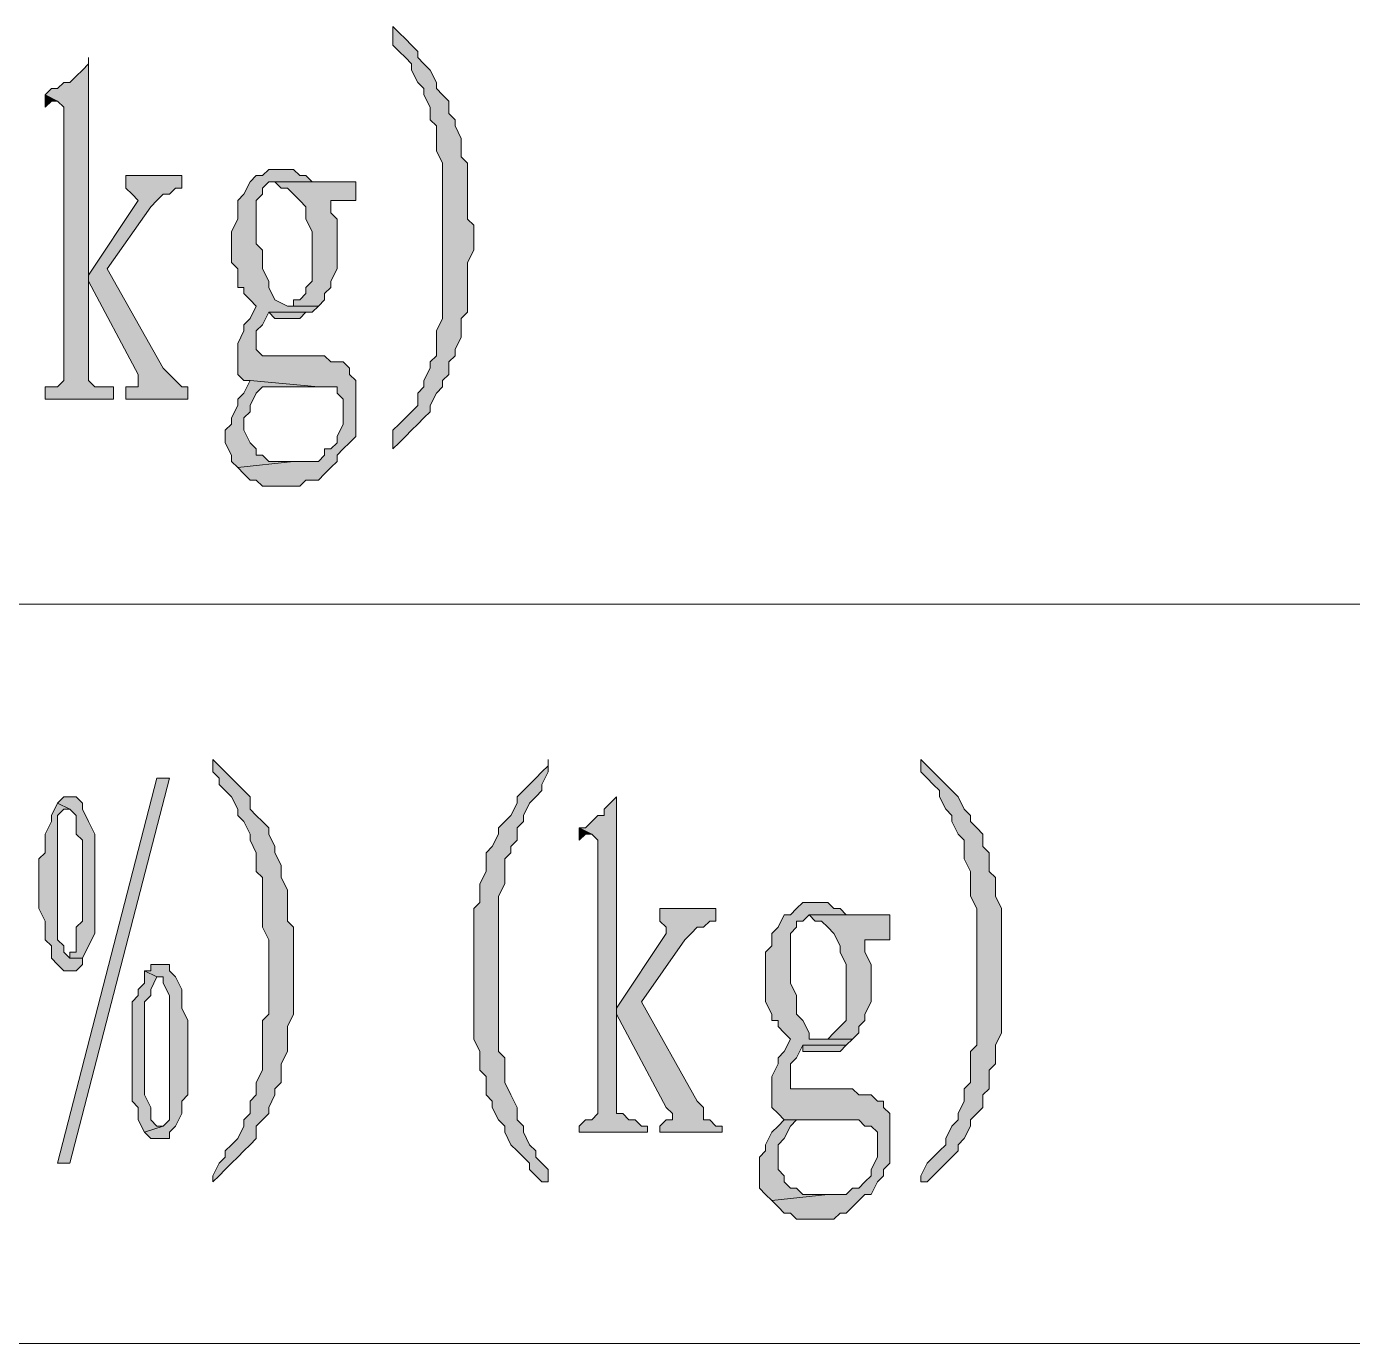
# Model space of a CAD drawing. Header units: millimetres. Extents: x 24 to 410, y 10 to 282.
# Drawn here: x 331.09 to 340.13, y 79.5 to 88.48 of the extents above; entities that cross this region are included whole.
import ezdxf

# ---------------------------------------------------------------- set-up
doc = ezdxf.new("R2010")
doc.units = ezdxf.units.MM

msp = doc.modelspace()

# ---------------------------------------------------------------- hatches: boundary and pattern name
h = msp.add_hatch(color=7)
h.dxf.hatch_style = 2
h.paths.add_polyline_path([(333.586667, 88.476667), (333.586667, 88.349667), (333.629, 88.307333), (333.671333, 88.265), (333.713667, 88.222667), (333.713667, 88.180333), (333.756, 88.095667), (333.798333, 88.053333), (333.798333, 88.011), (333.840667, 87.926333), (333.840667, 87.841667), (333.883, 87.799333), (333.883, 87.63), (333.925333, 87.545333), (333.925333, 86.995), (333.925333, 86.910333), (333.925333, 86.487), (333.883, 86.402333), (333.883, 86.233), (333.840667, 86.190667), (333.840667, 86.148333), (333.798333, 86.063667), (333.798333, 86.021333), (333.756, 85.979), (333.756, 85.894333), (333.713667, 85.852), (333.671333, 85.809667), (333.629, 85.767333), (333.586667, 85.725), (333.586667, 85.598), (333.629, 85.640333), (333.671333, 85.682667), (333.713667, 85.725), (333.756, 85.767333), (333.798333, 85.809667), (333.840667, 85.852), (333.840667, 85.894333), (333.883, 85.979), (333.925333, 86.021333), (333.925333, 86.063667), (333.967667, 86.106), (333.967667, 86.190667), (334.01, 86.233), (334.01, 86.275333), (334.052333, 86.36), (334.052333, 86.487), (334.094667, 86.529333), (334.094667, 86.868), (334.137, 86.952667), (334.137, 87.122), (334.094667, 87.164333), (334.094667, 87.545333), (334.052333, 87.587667), (334.052333, 87.714667), (334.01, 87.799333), (334.01, 87.841667), (333.967667, 87.884), (333.967667, 87.968667), (333.925333, 88.011), (333.883, 88.053333), (333.883, 88.095667), (333.840667, 88.180333), (333.798333, 88.222667), (333.756, 88.265), (333.756, 88.307333), (333.713667, 88.349667), (333.671333, 88.392), (333.629, 88.434333)])
h = msp.add_hatch(color=7)
h.dxf.hatch_style = 2
h.paths.add_polyline_path([(331.512333, 88.265), (331.512333, 88.222667), (331.47, 88.180333), (331.427667, 88.138), (331.385333, 88.095667), (331.343, 88.095667), (331.300667, 88.053333), (331.258333, 88.053333), (331.216, 88.011), (331.300667, 87.968667), (331.343, 87.926333), (331.343, 86.063667), (331.300667, 86.021333), (331.216, 86.021333), (331.216, 85.936667), (331.681667, 85.936667), (331.681667, 86.021333), (331.554667, 86.021333), (331.512333, 86.063667)])
h = msp.add_hatch(color=7)
h.dxf.hatch_style = 2
h.paths.add_polyline_path([(331.216, 88.011), (331.216, 87.926333), (331.258333, 87.968667), (331.300667, 87.968667)])
h = msp.add_hatch(color=7)
h.dxf.hatch_style = 2
h.paths.add_polyline_path([(332.867, 87.503), (332.74, 87.503), (332.697667, 87.460667), (332.655333, 87.460667), (332.613, 87.418333), (332.570667, 87.333667), (332.528333, 87.291333), (332.528333, 87.164333), (332.486, 87.079667), (332.486, 86.868), (332.528333, 86.825667), (332.528333, 86.698667), (332.570667, 86.698667), (332.570667, 86.656333), (332.613, 86.614), (332.655333, 86.571667), (332.613, 86.487), (332.570667, 86.444667), (332.570667, 86.402333), (332.528333, 86.317667), (332.528333, 86.106), (332.570667, 86.063667), (332.613, 86.063667), (333.078667, 86.021333), (333.205667, 86.021333), (333.205667, 85.979), (333.248, 85.936667), (333.248, 85.767333), (333.205667, 85.682667), (333.205667, 85.640333), (333.163333, 85.598), (333.121, 85.598), (333.121, 85.555667), (333.078667, 85.513333), (332.909333, 85.513333), (332.528333, 85.471), (332.570667, 85.428667), (332.613, 85.386333), (332.655333, 85.386333), (332.697667, 85.344), (332.951667, 85.344), (332.994, 85.386333), (333.078667, 85.386333), (333.121, 85.428667), (333.163333, 85.471), (333.205667, 85.513333), (333.205667, 85.555667), (333.248, 85.598), (333.290333, 85.640333), (333.332667, 85.682667), (333.332667, 86.063667), (333.290333, 86.106), (333.290333, 86.148333), (333.248, 86.190667), (333.163333, 86.190667), (333.121, 86.233), (332.697667, 86.233), (332.655333, 86.275333), (332.655333, 86.402333), (332.697667, 86.444667), (332.74, 86.529333), (333.036333, 86.529333), (333.078667, 86.571667), (332.867, 86.571667), (332.782333, 86.614), (332.74, 86.698667), (332.74, 86.741), (332.697667, 86.825667), (332.697667, 86.952667), (332.655333, 86.995), (332.655333, 87.291333), (332.697667, 87.333667), (332.697667, 87.376), (332.74, 87.418333), (333.332667, 87.418333), (333.036333, 87.418333), (332.994, 87.460667), (332.951667, 87.460667), (332.909333, 87.503)])
h = msp.add_hatch(color=7)
h.dxf.hatch_style = 2
h.paths.add_polyline_path([(332.147333, 87.460667), (331.766333, 87.460667), (331.766333, 87.376), (331.808667, 87.333667), (331.851, 87.291333), (331.512333, 86.783333), (331.512333, 86.741), (331.851, 86.106), (331.851, 86.021333), (331.808667, 86.021333), (331.766333, 86.021333), (331.766333, 85.936667), (332.189667, 85.936667), (332.189667, 86.021333), (332.147333, 86.021333), (332.105, 86.063667), (332.062667, 86.106), (332.020333, 86.148333), (331.639333, 86.825667), (331.935667, 87.249), (331.978, 87.291333), (332.020333, 87.333667), (332.062667, 87.333667), (332.105, 87.376), (332.147333, 87.376)])
h = msp.add_hatch(color=7)
h.dxf.hatch_style = 2
h.paths.add_polyline_path([(333.332667, 87.418333), (332.782333, 87.418333), (332.824667, 87.376), (332.867, 87.376), (332.909333, 87.333667), (332.951667, 87.291333), (332.994, 87.249), (332.994, 87.164333), (333.036333, 87.079667), (333.036333, 86.741), (332.994, 86.698667), (332.994, 86.656333), (332.951667, 86.614), (332.909333, 86.614), (332.909333, 86.571667), (332.867, 86.571667), (333.078667, 86.571667), (333.121, 86.614), (333.121, 86.656333), (333.163333, 86.698667), (333.163333, 86.741), (333.205667, 86.825667), (333.205667, 87.164333), (333.163333, 87.206667), (333.163333, 87.291333), (333.332667, 87.291333)])
h = msp.add_hatch(color=7)
h.dxf.hatch_style = 2
h.paths.add_polyline_path([(333.036333, 86.529333), (332.74, 86.529333), (332.782333, 86.487), (332.951667, 86.487), (332.994, 86.529333)])
h = msp.add_hatch(color=7)
h.dxf.hatch_style = 2
h.paths.add_polyline_path([(332.613, 86.063667), (332.570667, 85.979), (332.528333, 85.936667), (332.528333, 85.894333), (332.486, 85.809667), (332.486, 85.767333), (332.443667, 85.725), (332.443667, 85.640333), (332.486, 85.555667), (332.486, 85.513333), (332.528333, 85.471), (332.909333, 85.513333), (332.74, 85.513333), (332.697667, 85.555667), (332.655333, 85.555667), (332.655333, 85.598), (332.613, 85.640333), (332.570667, 85.725), (332.570667, 85.809667), (332.613, 85.852), (332.613, 85.894333), (332.655333, 85.979), (332.697667, 86.021333), (333.078667, 86.021333)])
h = msp.add_hatch(color=7)
h.dxf.hatch_style = 2
h.paths.add_polyline_path([(332.359, 83.481333), (332.359, 83.396667), (332.401333, 83.354333), (332.401333, 83.312), (332.443667, 83.269667), (332.486, 83.227333), (332.528333, 83.142667), (332.528333, 83.100333), (332.570667, 83.058), (332.613, 82.973333), (332.613, 82.931), (332.655333, 82.846333), (332.655333, 82.719333), (332.697667, 82.677), (332.697667, 82.338333), (332.74, 82.253667), (332.74, 81.999667), (332.74, 81.915), (332.74, 81.745667), (332.697667, 81.703333), (332.697667, 81.364667), (332.655333, 81.28), (332.655333, 81.195333), (332.613, 81.153), (332.613, 81.068333), (332.570667, 81.026), (332.570667, 80.983667), (332.528333, 80.899), (332.486, 80.856667), (332.443667, 80.814333), (332.443667, 80.772), (332.401333, 80.729667), (332.359, 80.645), (332.359, 80.602667), (332.401333, 80.645), (332.443667, 80.687333), (332.486, 80.729667), (332.528333, 80.772), (332.570667, 80.814333), (332.613, 80.856667), (332.655333, 80.899), (332.655333, 80.983667), (332.697667, 81.026), (332.74, 81.068333), (332.74, 81.110667), (332.782333, 81.195333), (332.782333, 81.237667), (332.824667, 81.28), (332.824667, 81.407), (332.867, 81.491667), (332.867, 81.661), (332.909333, 81.745667), (332.909333, 82.338333), (332.867, 82.380667), (332.867, 82.592333), (332.824667, 82.677), (332.824667, 82.761667), (332.782333, 82.846333), (332.782333, 82.888667), (332.74, 82.973333), (332.74, 83.015667), (332.697667, 83.058), (332.655333, 83.100333), (332.613, 83.142667), (332.613, 83.227333), (332.570667, 83.269667), (332.528333, 83.312), (332.486, 83.354333), (332.443667, 83.396667), (332.401333, 83.439)])
h = msp.add_hatch(color=7)
h.dxf.hatch_style = 2
h.paths.add_polyline_path([(334.645, 83.481333), (334.645, 83.439), (334.602667, 83.396667), (334.560333, 83.354333), (334.518, 83.312), (334.475667, 83.269667), (334.433333, 83.227333), (334.433333, 83.185), (334.391, 83.100333), (334.348667, 83.058), (334.306333, 83.015667), (334.306333, 82.973333), (334.264, 82.888667), (334.221667, 82.846333), (334.221667, 82.719333), (334.179333, 82.634667), (334.179333, 82.507667), (334.137, 82.465333), (334.137, 82.126667), (334.137, 82.042), (334.137, 81.576333), (334.179333, 81.491667), (334.179333, 81.364667), (334.221667, 81.322333), (334.221667, 81.195333), (334.264, 81.153), (334.264, 81.110667), (334.306333, 81.026), (334.348667, 80.983667), (334.348667, 80.941333), (334.391, 80.856667), (334.433333, 80.814333), (334.475667, 80.772), (334.518, 80.729667), (334.518, 80.687333), (334.560333, 80.645), (334.602667, 80.602667), (334.645, 80.602667), (334.645, 80.645), (334.645, 80.687333), (334.602667, 80.729667), (334.560333, 80.772), (334.560333, 80.814333), (334.518, 80.856667), (334.475667, 80.941333), (334.475667, 80.983667), (334.433333, 81.026), (334.433333, 81.110667), (334.391, 81.195333), (334.348667, 81.28), (334.348667, 81.449333), (334.306333, 81.491667), (334.306333, 82.55), (334.348667, 82.634667), (334.348667, 82.804), (334.391, 82.846333), (334.391, 82.888667), (334.433333, 82.931), (334.433333, 83.015667), (334.475667, 83.058), (334.475667, 83.100333), (334.518, 83.185), (334.560333, 83.227333), (334.602667, 83.269667), (334.602667, 83.312), (334.645, 83.396667)])
h = msp.add_hatch(color=7)
h.dxf.hatch_style = 2
h.paths.add_polyline_path([(337.185, 83.481333), (337.185, 83.396667), (337.227333, 83.354333), (337.269667, 83.312), (337.312, 83.269667), (337.312, 83.227333), (337.354333, 83.142667), (337.396667, 83.100333), (337.396667, 83.058), (337.439, 82.973333), (337.481333, 82.931), (337.481333, 82.804), (337.523667, 82.719333), (337.523667, 82.55), (337.566, 82.465333), (337.566, 81.999667), (337.566, 81.915), (337.566, 81.534), (337.523667, 81.491667), (337.523667, 81.28), (337.481333, 81.237667), (337.481333, 81.153), (337.439, 81.068333), (337.439, 81.026), (337.396667, 80.983667), (337.354333, 80.899), (337.354333, 80.856667), (337.312, 80.814333), (337.269667, 80.772), (337.227333, 80.729667), (337.185, 80.645), (337.185, 80.602667), (337.227333, 80.602667), (337.269667, 80.645), (337.312, 80.687333), (337.354333, 80.729667), (337.396667, 80.772), (337.439, 80.814333), (337.439, 80.856667), (337.481333, 80.899), (337.523667, 80.983667), (337.523667, 81.026), (337.566, 81.068333), (337.608333, 81.110667), (337.608333, 81.195333), (337.650667, 81.237667), (337.650667, 81.364667), (337.693, 81.407), (337.693, 81.534), (337.735333, 81.618667), (337.735333, 82.465333), (337.693, 82.55), (337.693, 82.677), (337.650667, 82.719333), (337.650667, 82.846333), (337.608333, 82.888667), (337.608333, 82.973333), (337.566, 83.015667), (337.523667, 83.058), (337.523667, 83.100333), (337.481333, 83.142667), (337.439, 83.227333), (337.396667, 83.269667), (337.354333, 83.312), (337.312, 83.354333), (337.269667, 83.396667), (337.227333, 83.439)])
h = msp.add_hatch(color=7)
h.dxf.hatch_style = 2
h.paths.add_polyline_path([(332.062667, 83.354333), (331.978, 83.354333), (331.300667, 80.729667), (331.385333, 80.729667)])
h = msp.add_hatch(color=7)
h.dxf.hatch_style = 2
h.paths.add_polyline_path([(331.300667, 83.185), (331.258333, 83.100333), (331.258333, 83.058), (331.216, 82.973333), (331.216, 82.846333), (331.173667, 82.804), (331.173667, 82.465333), (331.216, 82.380667), (331.216, 82.253667), (331.258333, 82.211333), (331.258333, 82.126667), (331.300667, 82.084333), (331.343, 82.042), (331.427667, 82.042), (331.47, 82.084333), (331.47, 82.126667), (331.385333, 82.126667), (331.343, 82.169), (331.343, 82.211333), (331.300667, 82.253667), (331.300667, 83.100333), (331.343, 83.142667), (331.385333, 83.142667)])
h = msp.add_hatch(color=7)
h.dxf.hatch_style = 2
h.paths.add_polyline_path([(331.385333, 83.227333), (331.343, 83.227333), (331.300667, 83.185), (331.385333, 83.142667), (331.427667, 83.100333), (331.427667, 82.973333), (331.47, 82.931), (331.47, 82.380667), (331.427667, 82.338333), (331.427667, 82.169), (331.385333, 82.169), (331.385333, 82.126667), (331.47, 82.126667), (331.512333, 82.211333), (331.554667, 82.296), (331.554667, 82.973333), (331.512333, 83.058), (331.47, 83.142667), (331.47, 83.185), (331.427667, 83.227333)])
h = msp.add_hatch(color=7)
h.dxf.hatch_style = 2
h.paths.add_polyline_path([(335.110667, 83.227333), (335.068333, 83.185), (335.026, 83.142667), (335.026, 83.100333), (334.983667, 83.100333), (334.941333, 83.058), (334.899, 83.015667), (334.856667, 83.015667), (334.941333, 82.973333), (334.983667, 82.931), (334.983667, 81.068333), (334.941333, 81.026), (334.899, 81.026), (334.856667, 80.983667), (334.856667, 80.941333), (335.322333, 80.941333), (335.322333, 80.983667), (335.28, 80.983667), (335.237667, 81.026), (335.195333, 81.026), (335.153, 81.068333), (335.110667, 81.068333), (335.110667, 81.745667)])
h = msp.add_hatch(color=7)
h.dxf.hatch_style = 2
h.paths.add_polyline_path([(334.856667, 83.015667), (334.856667, 82.931), (334.899, 82.973333), (334.941333, 82.973333)])
h = msp.add_hatch(color=7)
h.dxf.hatch_style = 2
h.paths.add_polyline_path([(335.788, 82.465333), (335.407, 82.465333), (335.407, 82.380667), (335.449333, 82.338333), (335.449333, 82.296), (335.110667, 81.788), (335.110667, 81.745667), (335.449333, 81.110667), (335.491667, 81.068333), (335.491667, 81.026), (335.449333, 81.026), (335.407, 80.983667), (335.407, 80.941333), (335.830333, 80.941333), (335.830333, 80.983667), (335.788, 80.983667), (335.745667, 81.026), (335.703333, 81.026), (335.703333, 81.110667), (335.661, 81.153), (335.28, 81.830333), (335.576333, 82.253667), (335.618667, 82.296), (335.661, 82.338333), (335.703333, 82.338333), (335.745667, 82.380667), (335.788, 82.380667)])
h = msp.add_hatch(color=7)
h.dxf.hatch_style = 2
h.paths.add_polyline_path([(336.507667, 82.507667), (336.380667, 82.507667), (336.338333, 82.465333), (336.296, 82.423), (336.253667, 82.423), (336.211333, 82.338333), (336.169, 82.296), (336.169, 82.211333), (336.126667, 82.169), (336.126667, 81.830333), (336.169, 81.745667), (336.169, 81.703333), (336.211333, 81.703333), (336.211333, 81.661), (336.253667, 81.618667), (336.296, 81.576333), (336.253667, 81.491667), (336.211333, 81.449333), (336.211333, 81.407), (336.169, 81.322333), (336.169, 81.110667), (336.211333, 81.068333), (336.253667, 81.026), (336.761667, 81.026), (336.804, 80.983667), (336.846333, 80.983667), (336.888667, 80.941333), (336.888667, 80.772), (336.846333, 80.687333), (336.846333, 80.645), (336.804, 80.602667), (336.761667, 80.560333), (336.719333, 80.560333), (336.677, 80.518), (336.55, 80.518), (336.169, 80.475667), (336.211333, 80.433333), (336.253667, 80.391), (336.296, 80.391), (336.338333, 80.348667), (336.592333, 80.348667), (336.634667, 80.391), (336.677, 80.391), (336.719333, 80.433333), (336.761667, 80.475667), (336.804, 80.518), (336.846333, 80.518), (336.888667, 80.602667), (336.931, 80.645), (336.931, 80.687333), (336.973333, 80.729667), (336.973333, 81.068333), (336.931, 81.110667), (336.931, 81.153), (336.888667, 81.153), (336.846333, 81.195333), (336.761667, 81.195333), (336.719333, 81.237667), (336.296, 81.237667), (336.296, 81.28), (336.296, 81.407), (336.338333, 81.449333), (336.380667, 81.534), (336.677, 81.534), (336.719333, 81.576333), (336.423, 81.576333), (336.423, 81.618667), (336.380667, 81.703333), (336.338333, 81.745667), (336.338333, 81.872667), (336.296, 81.957333), (336.296, 82.296), (336.338333, 82.338333), (336.338333, 82.380667), (336.380667, 82.380667), (336.423, 82.423), (336.973333, 82.423), (336.677, 82.423), (336.634667, 82.465333), (336.592333, 82.465333), (336.55, 82.507667)])
h = msp.add_hatch(color=7)
h.dxf.hatch_style = 2
h.paths.add_polyline_path([(336.973333, 82.423), (336.423, 82.423), (336.465333, 82.380667), (336.507667, 82.380667), (336.55, 82.338333), (336.592333, 82.296), (336.634667, 82.211333), (336.634667, 82.169), (336.677, 82.084333), (336.677, 81.703333), (336.634667, 81.661), (336.592333, 81.618667), (336.55, 81.576333), (336.465333, 81.576333), (336.719333, 81.576333), (336.761667, 81.618667), (336.761667, 81.661), (336.804, 81.703333), (336.804, 81.745667), (336.846333, 81.830333), (336.846333, 82.084333), (336.804, 82.169), (336.804, 82.253667), (336.973333, 82.253667)])
h = msp.add_hatch(color=7)
h.dxf.hatch_style = 2
h.paths.add_polyline_path([(331.978, 82.084333), (331.935667, 82.084333), (331.935667, 82.042), (331.893333, 82.042), (331.978, 81.999667), (332.020333, 81.999667), (332.020333, 81.957333), (332.062667, 81.872667), (332.062667, 81.026), (332.020333, 80.983667), (331.893333, 80.941333), (331.935667, 80.899), (331.978, 80.899), (332.062667, 80.899), (332.062667, 80.941333), (332.105, 80.983667), (332.147333, 81.068333), (332.147333, 81.153), (332.189667, 81.195333), (332.189667, 81.703333), (332.147333, 81.788), (332.147333, 81.915), (332.105, 81.999667), (332.062667, 82.042), (332.062667, 82.084333)])
h = msp.add_hatch(color=7)
h.dxf.hatch_style = 2
h.paths.add_polyline_path([(331.893333, 82.042), (331.893333, 81.957333), (331.851, 81.915), (331.851, 81.872667), (331.808667, 81.830333), (331.808667, 81.153), (331.851, 81.110667), (331.851, 81.026), (331.893333, 80.941333), (332.020333, 80.983667), (331.978, 80.983667), (331.935667, 81.026), (331.935667, 81.110667), (331.893333, 81.195333), (331.893333, 81.237667), (331.893333, 81.830333), (331.935667, 81.872667), (331.935667, 81.915), (331.978, 81.999667)])
h = msp.add_hatch(color=7)
h.dxf.hatch_style = 2
h.paths.add_polyline_path([(336.677, 81.534), (336.380667, 81.534), (336.380667, 81.491667), (336.634667, 81.491667)])
h = msp.add_hatch(color=7)
h.dxf.hatch_style = 2
h.paths.add_polyline_path([(336.253667, 81.026), (336.211333, 80.983667), (336.169, 80.941333), (336.126667, 80.856667), (336.126667, 80.814333), (336.084333, 80.772), (336.084333, 80.560333), (336.126667, 80.518), (336.169, 80.475667), (336.55, 80.518), (336.380667, 80.518), (336.338333, 80.560333), (336.296, 80.560333), (336.253667, 80.602667), (336.253667, 80.645), (336.211333, 80.687333), (336.211333, 80.856667), (336.253667, 80.899), (336.296, 80.983667), (336.338333, 81.026), (336.719333, 81.026)])

# ---------------------------------------------------------------- linework, layer by layer
at = {"color": 7, "lineweight": 0}
for points in [[(333.586667, 88.476667), (333.586667, 88.349667), (333.629, 88.307333), (333.671333, 88.265), (333.713667, 88.222667), (333.713667, 88.180333), (333.756, 88.095667), (333.798333, 88.053333), (333.798333, 88.011), (333.840667, 87.926333), (333.840667, 87.841667), (333.883, 87.799333), (333.883, 87.63), (333.925333, 87.545333), (333.925333, 86.995), (333.925333, 86.910333), (333.925333, 86.487), (333.883, 86.402333), (333.883, 86.233), (333.840667, 86.190667), (333.840667, 86.148333), (333.798333, 86.063667), (333.798333, 86.021333), (333.756, 85.979), (333.756, 85.894333), (333.713667, 85.852), (333.671333, 85.809667), (333.629, 85.767333), (333.586667, 85.725), (333.586667, 85.598), (333.629, 85.640333), (333.671333, 85.682667), (333.713667, 85.725), (333.756, 85.767333), (333.798333, 85.809667), (333.840667, 85.852), (333.840667, 85.894333), (333.883, 85.979), (333.925333, 86.021333), (333.925333, 86.063667), (333.967667, 86.106), (333.967667, 86.190667), (334.01, 86.233), (334.01, 86.275333), (334.052333, 86.36), (334.052333, 86.487), (334.094667, 86.529333), (334.094667, 86.868), (334.137, 86.952667), (334.137, 87.122), (334.094667, 87.164333), (334.094667, 87.545333), (334.052333, 87.587667), (334.052333, 87.714667), (334.01, 87.799333), (334.01, 87.841667), (333.967667, 87.884), (333.967667, 87.968667), (333.925333, 88.011), (333.883, 88.053333), (333.883, 88.095667), (333.840667, 88.180333), (333.798333, 88.222667), (333.756, 88.265), (333.756, 88.307333), (333.713667, 88.349667), (333.671333, 88.392), (333.629, 88.434333)], [(331.512333, 88.265), (331.512333, 88.222667), (331.47, 88.180333), (331.427667, 88.138), (331.385333, 88.095667), (331.343, 88.095667), (331.300667, 88.053333), (331.258333, 88.053333), (331.216, 88.011), (331.300667, 87.968667), (331.343, 87.926333), (331.343, 86.063667), (331.300667, 86.021333), (331.216, 86.021333), (331.216, 85.936667), (331.681667, 85.936667), (331.681667, 86.021333), (331.554667, 86.021333), (331.512333, 86.063667)], [(331.216, 88.011), (331.216, 87.926333), (331.258333, 87.968667), (331.300667, 87.968667)], [(332.867, 87.503), (332.74, 87.503), (332.697667, 87.460667), (332.655333, 87.460667), (332.613, 87.418333), (332.570667, 87.333667), (332.528333, 87.291333), (332.528333, 87.164333), (332.486, 87.079667), (332.486, 86.868), (332.528333, 86.825667), (332.528333, 86.698667), (332.570667, 86.698667), (332.570667, 86.656333), (332.613, 86.614), (332.655333, 86.571667), (332.613, 86.487), (332.570667, 86.444667), (332.570667, 86.402333), (332.528333, 86.317667), (332.528333, 86.106), (332.570667, 86.063667), (332.613, 86.063667), (333.078667, 86.021333), (333.205667, 86.021333), (333.205667, 85.979), (333.248, 85.936667), (333.248, 85.767333), (333.205667, 85.682667), (333.205667, 85.640333), (333.163333, 85.598), (333.121, 85.598), (333.121, 85.555667), (333.078667, 85.513333), (332.909333, 85.513333), (332.528333, 85.471), (332.570667, 85.428667), (332.613, 85.386333), (332.655333, 85.386333), (332.697667, 85.344), (332.951667, 85.344), (332.994, 85.386333), (333.078667, 85.386333), (333.121, 85.428667), (333.163333, 85.471), (333.205667, 85.513333), (333.205667, 85.555667), (333.248, 85.598), (333.290333, 85.640333), (333.332667, 85.682667), (333.332667, 86.063667), (333.290333, 86.106), (333.290333, 86.148333), (333.248, 86.190667), (333.163333, 86.190667), (333.121, 86.233), (332.697667, 86.233), (332.655333, 86.275333), (332.655333, 86.402333), (332.697667, 86.444667), (332.74, 86.529333), (333.036333, 86.529333), (333.078667, 86.571667), (332.867, 86.571667), (332.782333, 86.614), (332.74, 86.698667), (332.74, 86.741), (332.697667, 86.825667), (332.697667, 86.952667), (332.655333, 86.995), (332.655333, 87.291333), (332.697667, 87.333667), (332.697667, 87.376), (332.74, 87.418333), (333.332667, 87.418333), (333.036333, 87.418333), (332.994, 87.460667), (332.951667, 87.460667), (332.909333, 87.503)], [(332.147333, 87.460667), (331.766333, 87.460667), (331.766333, 87.376), (331.808667, 87.333667), (331.851, 87.291333), (331.512333, 86.783333), (331.512333, 86.741), (331.851, 86.106), (331.851, 86.021333), (331.808667, 86.021333), (331.766333, 86.021333), (331.766333, 85.936667), (332.189667, 85.936667), (332.189667, 86.021333), (332.147333, 86.021333), (332.105, 86.063667), (332.062667, 86.106), (332.020333, 86.148333), (331.639333, 86.825667), (331.935667, 87.249), (331.978, 87.291333), (332.020333, 87.333667), (332.062667, 87.333667), (332.105, 87.376), (332.147333, 87.376)], [(333.332667, 87.418333), (332.782333, 87.418333), (332.824667, 87.376), (332.867, 87.376), (332.909333, 87.333667), (332.951667, 87.291333), (332.994, 87.249), (332.994, 87.164333), (333.036333, 87.079667), (333.036333, 86.741), (332.994, 86.698667), (332.994, 86.656333), (332.951667, 86.614), (332.909333, 86.614), (332.909333, 86.571667), (332.867, 86.571667), (333.078667, 86.571667), (333.121, 86.614), (333.121, 86.656333), (333.163333, 86.698667), (333.163333, 86.741), (333.205667, 86.825667), (333.205667, 87.164333), (333.163333, 87.206667), (333.163333, 87.291333), (333.332667, 87.291333)], [(333.036333, 86.529333), (332.74, 86.529333), (332.782333, 86.487), (332.951667, 86.487), (332.994, 86.529333)], [(332.613, 86.063667), (332.570667, 85.979), (332.528333, 85.936667), (332.528333, 85.894333), (332.486, 85.809667), (332.486, 85.767333), (332.443667, 85.725), (332.443667, 85.640333), (332.486, 85.555667), (332.486, 85.513333), (332.528333, 85.471), (332.909333, 85.513333), (332.74, 85.513333), (332.697667, 85.555667), (332.655333, 85.555667), (332.655333, 85.598), (332.613, 85.640333), (332.570667, 85.725), (332.570667, 85.809667), (332.613, 85.852), (332.613, 85.894333), (332.655333, 85.979), (332.697667, 86.021333), (333.078667, 86.021333)], [(332.359, 83.481333), (332.359, 83.396667), (332.401333, 83.354333), (332.401333, 83.312), (332.443667, 83.269667), (332.486, 83.227333), (332.528333, 83.142667), (332.528333, 83.100333), (332.570667, 83.058), (332.613, 82.973333), (332.613, 82.931), (332.655333, 82.846333), (332.655333, 82.719333), (332.697667, 82.677), (332.697667, 82.338333), (332.74, 82.253667), (332.74, 81.999667), (332.74, 81.915), (332.74, 81.745667), (332.697667, 81.703333), (332.697667, 81.364667), (332.655333, 81.28), (332.655333, 81.195333), (332.613, 81.153), (332.613, 81.068333), (332.570667, 81.026), (332.570667, 80.983667), (332.528333, 80.899), (332.486, 80.856667), (332.443667, 80.814333), (332.443667, 80.772), (332.401333, 80.729667), (332.359, 80.645), (332.359, 80.602667), (332.401333, 80.645), (332.443667, 80.687333), (332.486, 80.729667), (332.528333, 80.772), (332.570667, 80.814333), (332.613, 80.856667), (332.655333, 80.899), (332.655333, 80.983667), (332.697667, 81.026), (332.74, 81.068333), (332.74, 81.110667), (332.782333, 81.195333), (332.782333, 81.237667), (332.824667, 81.28), (332.824667, 81.407), (332.867, 81.491667), (332.867, 81.661), (332.909333, 81.745667), (332.909333, 82.338333), (332.867, 82.380667), (332.867, 82.592333), (332.824667, 82.677), (332.824667, 82.761667), (332.782333, 82.846333), (332.782333, 82.888667), (332.74, 82.973333), (332.74, 83.015667), (332.697667, 83.058), (332.655333, 83.100333), (332.613, 83.142667), (332.613, 83.227333), (332.570667, 83.269667), (332.528333, 83.312), (332.486, 83.354333), (332.443667, 83.396667), (332.401333, 83.439)], [(334.645, 83.481333), (334.645, 83.439), (334.602667, 83.396667), (334.560333, 83.354333), (334.518, 83.312), (334.475667, 83.269667), (334.433333, 83.227333), (334.433333, 83.185), (334.391, 83.100333), (334.348667, 83.058), (334.306333, 83.015667), (334.306333, 82.973333), (334.264, 82.888667), (334.221667, 82.846333), (334.221667, 82.719333), (334.179333, 82.634667), (334.179333, 82.507667), (334.137, 82.465333), (334.137, 82.126667), (334.137, 82.042), (334.137, 81.576333), (334.179333, 81.491667), (334.179333, 81.364667), (334.221667, 81.322333), (334.221667, 81.195333), (334.264, 81.153), (334.264, 81.110667), (334.306333, 81.026), (334.348667, 80.983667), (334.348667, 80.941333), (334.391, 80.856667), (334.433333, 80.814333), (334.475667, 80.772), (334.518, 80.729667), (334.518, 80.687333), (334.560333, 80.645), (334.602667, 80.602667), (334.645, 80.602667), (334.645, 80.645), (334.645, 80.687333), (334.602667, 80.729667), (334.560333, 80.772), (334.560333, 80.814333), (334.518, 80.856667), (334.475667, 80.941333), (334.475667, 80.983667), (334.433333, 81.026), (334.433333, 81.110667), (334.391, 81.195333), (334.348667, 81.28), (334.348667, 81.449333), (334.306333, 81.491667), (334.306333, 82.55), (334.348667, 82.634667), (334.348667, 82.804), (334.391, 82.846333), (334.391, 82.888667), (334.433333, 82.931), (334.433333, 83.015667), (334.475667, 83.058), (334.475667, 83.100333), (334.518, 83.185), (334.560333, 83.227333), (334.602667, 83.269667), (334.602667, 83.312), (334.645, 83.396667)], [(337.185, 83.481333), (337.185, 83.396667), (337.227333, 83.354333), (337.269667, 83.312), (337.312, 83.269667), (337.312, 83.227333), (337.354333, 83.142667), (337.396667, 83.100333), (337.396667, 83.058), (337.439, 82.973333), (337.481333, 82.931), (337.481333, 82.804), (337.523667, 82.719333), (337.523667, 82.55), (337.566, 82.465333), (337.566, 81.999667), (337.566, 81.915), (337.566, 81.534), (337.523667, 81.491667), (337.523667, 81.28), (337.481333, 81.237667), (337.481333, 81.153), (337.439, 81.068333), (337.439, 81.026), (337.396667, 80.983667), (337.354333, 80.899), (337.354333, 80.856667), (337.312, 80.814333), (337.269667, 80.772), (337.227333, 80.729667), (337.185, 80.645), (337.185, 80.602667), (337.227333, 80.602667), (337.269667, 80.645), (337.312, 80.687333), (337.354333, 80.729667), (337.396667, 80.772), (337.439, 80.814333), (337.439, 80.856667), (337.481333, 80.899), (337.523667, 80.983667), (337.523667, 81.026), (337.566, 81.068333), (337.608333, 81.110667), (337.608333, 81.195333), (337.650667, 81.237667), (337.650667, 81.364667), (337.693, 81.407), (337.693, 81.534), (337.735333, 81.618667), (337.735333, 82.465333), (337.693, 82.55), (337.693, 82.677), (337.650667, 82.719333), (337.650667, 82.846333), (337.608333, 82.888667), (337.608333, 82.973333), (337.566, 83.015667), (337.523667, 83.058), (337.523667, 83.100333), (337.481333, 83.142667), (337.439, 83.227333), (337.396667, 83.269667), (337.354333, 83.312), (337.312, 83.354333), (337.269667, 83.396667), (337.227333, 83.439)], [(332.062667, 83.354333), (331.978, 83.354333), (331.300667, 80.729667), (331.385333, 80.729667)], [(331.300667, 83.185), (331.258333, 83.100333), (331.258333, 83.058), (331.216, 82.973333), (331.216, 82.846333), (331.173667, 82.804), (331.173667, 82.465333), (331.216, 82.380667), (331.216, 82.253667), (331.258333, 82.211333), (331.258333, 82.126667), (331.300667, 82.084333), (331.343, 82.042), (331.427667, 82.042), (331.47, 82.084333), (331.47, 82.126667), (331.385333, 82.126667), (331.343, 82.169), (331.343, 82.211333), (331.300667, 82.253667), (331.300667, 83.100333), (331.343, 83.142667), (331.385333, 83.142667)], [(331.385333, 83.227333), (331.343, 83.227333), (331.300667, 83.185), (331.385333, 83.142667), (331.427667, 83.100333), (331.427667, 82.973333), (331.47, 82.931), (331.47, 82.380667), (331.427667, 82.338333), (331.427667, 82.169), (331.385333, 82.169), (331.385333, 82.126667), (331.47, 82.126667), (331.512333, 82.211333), (331.554667, 82.296), (331.554667, 82.973333), (331.512333, 83.058), (331.47, 83.142667), (331.47, 83.185), (331.427667, 83.227333)], [(335.110667, 83.227333), (335.068333, 83.185), (335.026, 83.142667), (335.026, 83.100333), (334.983667, 83.100333), (334.941333, 83.058), (334.899, 83.015667), (334.856667, 83.015667), (334.941333, 82.973333), (334.983667, 82.931), (334.983667, 81.068333), (334.941333, 81.026), (334.899, 81.026), (334.856667, 80.983667), (334.856667, 80.941333), (335.322333, 80.941333), (335.322333, 80.983667), (335.28, 80.983667), (335.237667, 81.026), (335.195333, 81.026), (335.153, 81.068333), (335.110667, 81.068333), (335.110667, 81.745667)], [(334.856667, 83.015667), (334.856667, 82.931), (334.899, 82.973333), (334.941333, 82.973333)], [(335.788, 82.465333), (335.407, 82.465333), (335.407, 82.380667), (335.449333, 82.338333), (335.449333, 82.296), (335.110667, 81.788), (335.110667, 81.745667), (335.449333, 81.110667), (335.491667, 81.068333), (335.491667, 81.026), (335.449333, 81.026), (335.407, 80.983667), (335.407, 80.941333), (335.830333, 80.941333), (335.830333, 80.983667), (335.788, 80.983667), (335.745667, 81.026), (335.703333, 81.026), (335.703333, 81.110667), (335.661, 81.153), (335.28, 81.830333), (335.576333, 82.253667), (335.618667, 82.296), (335.661, 82.338333), (335.703333, 82.338333), (335.745667, 82.380667), (335.788, 82.380667)], [(336.507667, 82.507667), (336.380667, 82.507667), (336.338333, 82.465333), (336.296, 82.423), (336.253667, 82.423), (336.211333, 82.338333), (336.169, 82.296), (336.169, 82.211333), (336.126667, 82.169), (336.126667, 81.830333), (336.169, 81.745667), (336.169, 81.703333), (336.211333, 81.703333), (336.211333, 81.661), (336.253667, 81.618667), (336.296, 81.576333), (336.253667, 81.491667), (336.211333, 81.449333), (336.211333, 81.407), (336.169, 81.322333), (336.169, 81.110667), (336.211333, 81.068333), (336.253667, 81.026), (336.761667, 81.026), (336.804, 80.983667), (336.846333, 80.983667), (336.888667, 80.941333), (336.888667, 80.772), (336.846333, 80.687333), (336.846333, 80.645), (336.804, 80.602667), (336.761667, 80.560333), (336.719333, 80.560333), (336.677, 80.518), (336.55, 80.518), (336.169, 80.475667), (336.211333, 80.433333), (336.253667, 80.391), (336.296, 80.391), (336.338333, 80.348667), (336.592333, 80.348667), (336.634667, 80.391), (336.677, 80.391), (336.719333, 80.433333), (336.761667, 80.475667), (336.804, 80.518), (336.846333, 80.518), (336.888667, 80.602667), (336.931, 80.645), (336.931, 80.687333), (336.973333, 80.729667), (336.973333, 81.068333), (336.931, 81.110667), (336.931, 81.153), (336.888667, 81.153), (336.846333, 81.195333), (336.761667, 81.195333), (336.719333, 81.237667), (336.296, 81.237667), (336.296, 81.28), (336.296, 81.407), (336.338333, 81.449333), (336.380667, 81.534), (336.677, 81.534), (336.719333, 81.576333), (336.423, 81.576333), (336.423, 81.618667), (336.380667, 81.703333), (336.338333, 81.745667), (336.338333, 81.872667), (336.296, 81.957333), (336.296, 82.296), (336.338333, 82.338333), (336.338333, 82.380667), (336.380667, 82.380667), (336.423, 82.423), (336.973333, 82.423), (336.677, 82.423), (336.634667, 82.465333), (336.592333, 82.465333), (336.55, 82.507667)], [(336.973333, 82.423), (336.423, 82.423), (336.465333, 82.380667), (336.507667, 82.380667), (336.55, 82.338333), (336.592333, 82.296), (336.634667, 82.211333), (336.634667, 82.169), (336.677, 82.084333), (336.677, 81.703333), (336.634667, 81.661), (336.592333, 81.618667), (336.55, 81.576333), (336.465333, 81.576333), (336.719333, 81.576333), (336.761667, 81.618667), (336.761667, 81.661), (336.804, 81.703333), (336.804, 81.745667), (336.846333, 81.830333), (336.846333, 82.084333), (336.804, 82.169), (336.804, 82.253667), (336.973333, 82.253667)], [(331.978, 82.084333), (331.935667, 82.084333), (331.935667, 82.042), (331.893333, 82.042), (331.978, 81.999667), (332.020333, 81.999667), (332.020333, 81.957333), (332.062667, 81.872667), (332.062667, 81.026), (332.020333, 80.983667), (331.893333, 80.941333), (331.935667, 80.899), (331.978, 80.899), (332.062667, 80.899), (332.062667, 80.941333), (332.105, 80.983667), (332.147333, 81.068333), (332.147333, 81.153), (332.189667, 81.195333), (332.189667, 81.703333), (332.147333, 81.788), (332.147333, 81.915), (332.105, 81.999667), (332.062667, 82.042), (332.062667, 82.084333)], [(331.893333, 82.042), (331.893333, 81.957333), (331.851, 81.915), (331.851, 81.872667), (331.808667, 81.830333), (331.808667, 81.153), (331.851, 81.110667), (331.851, 81.026), (331.893333, 80.941333), (332.020333, 80.983667), (331.978, 80.983667), (331.935667, 81.026), (331.935667, 81.110667), (331.893333, 81.195333), (331.893333, 81.237667), (331.893333, 81.830333), (331.935667, 81.872667), (331.935667, 81.915), (331.978, 81.999667)], [(336.677, 81.534), (336.380667, 81.534), (336.380667, 81.491667), (336.634667, 81.491667)], [(336.253667, 81.026), (336.211333, 80.983667), (336.169, 80.941333), (336.126667, 80.856667), (336.126667, 80.814333), (336.084333, 80.772), (336.084333, 80.560333), (336.126667, 80.518), (336.169, 80.475667), (336.55, 80.518), (336.380667, 80.518), (336.338333, 80.560333), (336.296, 80.560333), (336.253667, 80.602667), (336.253667, 80.645), (336.211333, 80.687333), (336.211333, 80.856667), (336.253667, 80.899), (336.296, 80.983667), (336.338333, 81.026), (336.719333, 81.026)]]:
    msp.add_lwpolyline(points, close=True, dxfattribs=at)
for points in [[(284.437667, 84.539667), (395.435667, 84.539667)], [(284.437667, 79.502), (395.435667, 79.502)]]:
    msp.add_lwpolyline(points, dxfattribs=at)

doc.saveas('drawing.dxf')
